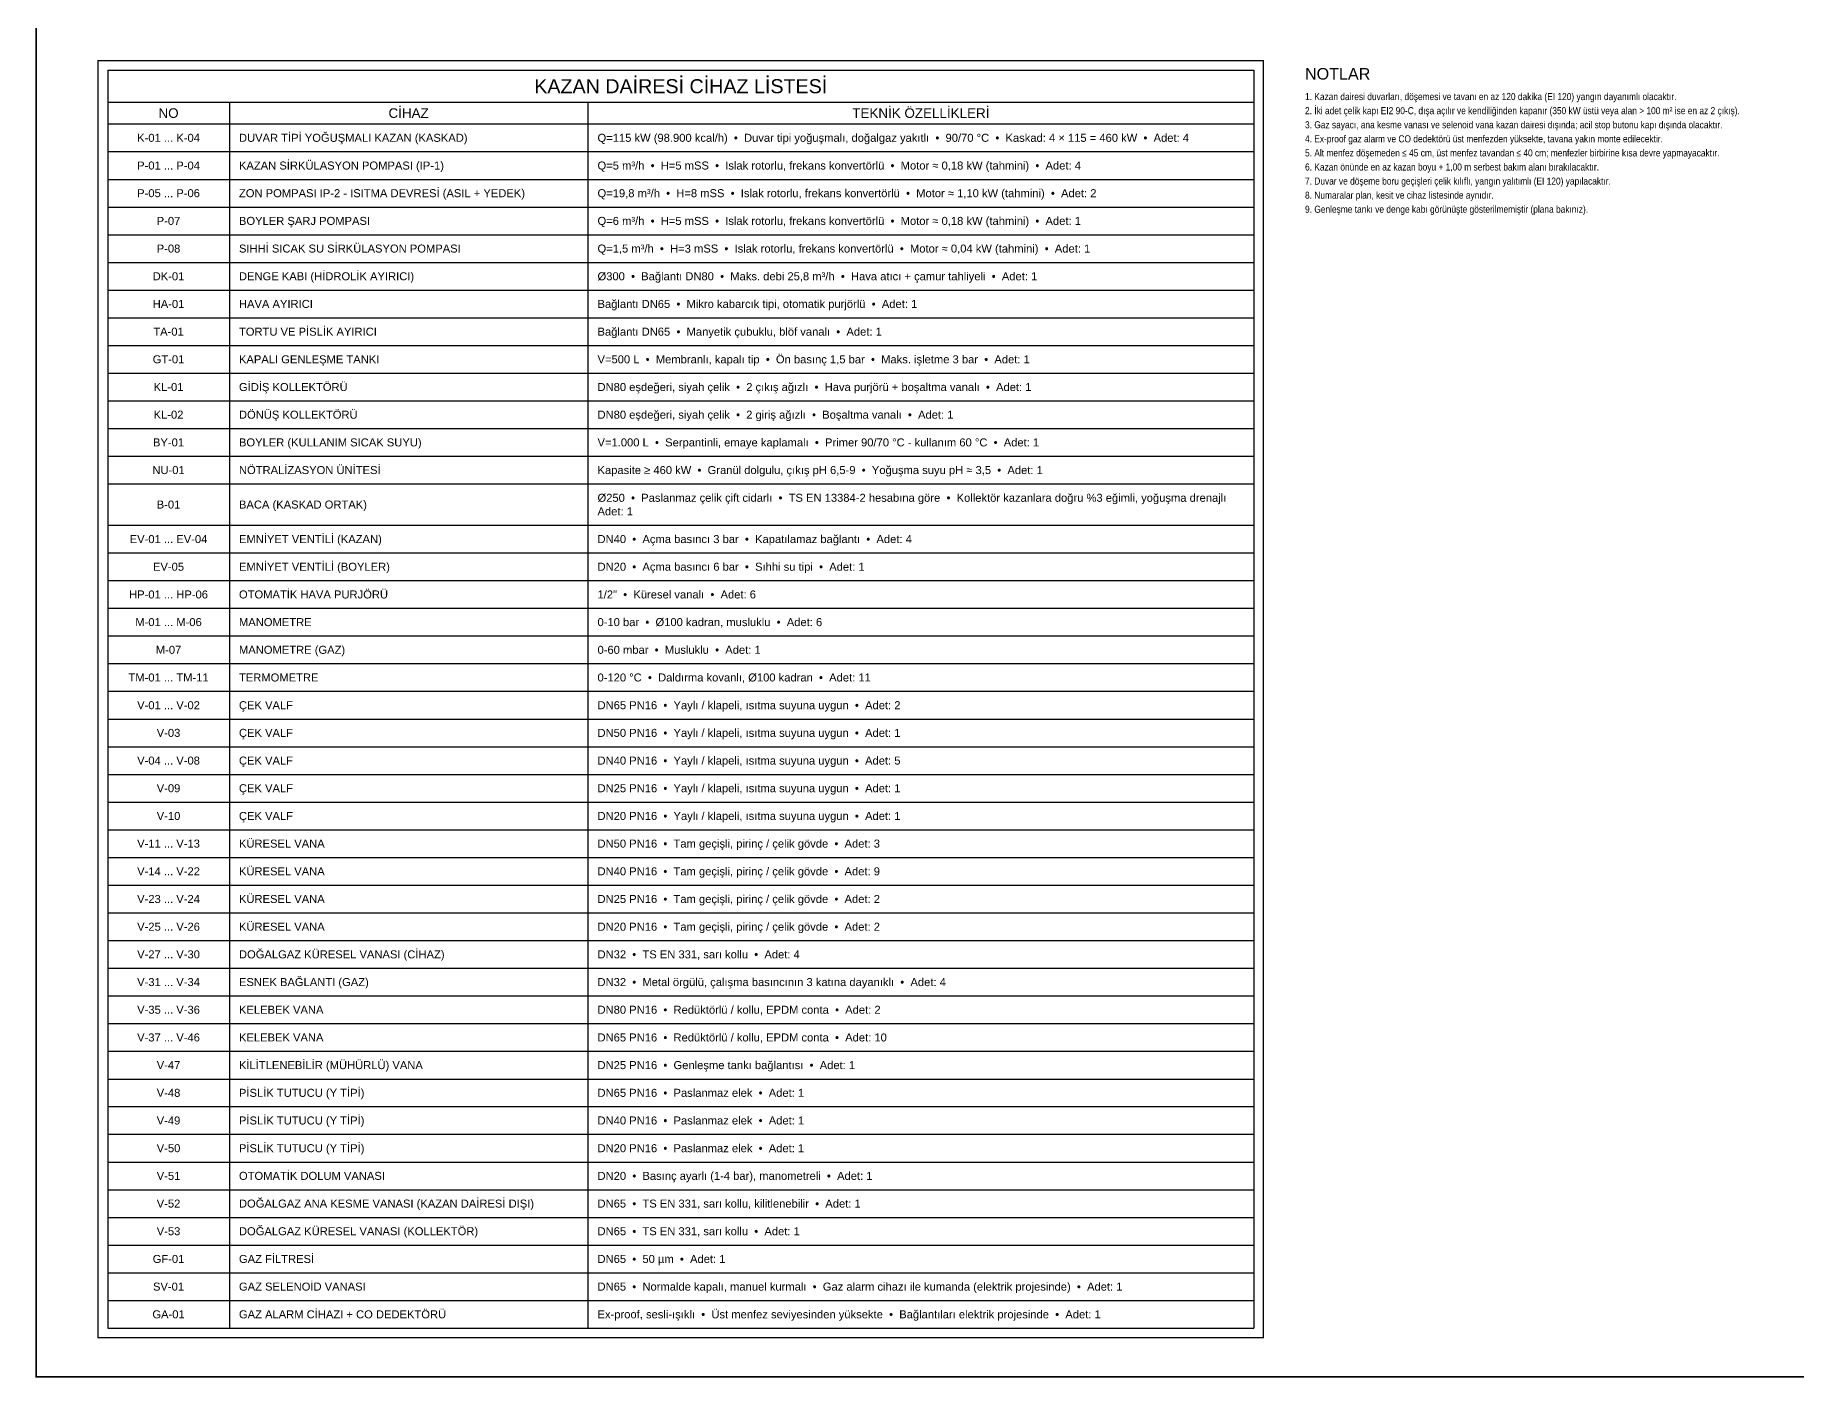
# Model space of a CAD drawing. Header units: centimetres. Extents: x -2 to 4293, y -2 to 3863.
# Drawn here: x -2 to 2750, y -2 to 2096 of the extents above; entities that cross this region are included whole.
import ezdxf
from ezdxf.enums import TextEntityAlignment as Align

# ---------------------------------------------------------------- set-up
doc = ezdxf.new("R2010")
doc.units = ezdxf.units.CM
for name, color, linetype in [('ROTAS-HESAP-BASLIK', 2, 'Continuous'), ('ROTAS-HESAP-CERCEVE', 4, 'Continuous'), ('ROTAS-HESAP-CIZGI', 1, 'Continuous'), ('ROTAS-HESAP-YAZI', 7, 'Continuous'), ('ROTAS-ISITMA-BASLIK', 5, 'Continuous'), ('ROTAS-ISITMA-YAZI', 7, 'Continuous'), ('ROTAS-PAFTA', 7, 'Continuous')]:
    doc.layers.add(name, color=color, linetype=linetype)
doc.styles.add('ROTAS', font='arial.ttf')

msp = doc.modelspace()

# ---------------------------------------------------------------- linework, layer by layer
at = {"layer": 'ROTAS-HESAP-CERCEVE', "ltscale": 8, "const_width": 2}
msp.add_lwpolyline([(96.7, 61), (1916.7, 61), (1916.7, 2056), (96.7, 2056)], close=True, dxfattribs=at)
at = {"layer": 'ROTAS-HESAP-CIZGI', "ltscale": 8}
for p, q in [((111.7, 2041), (1901.7, 2041)), ((111.7, 2041), (111.7, 76)), ((1901.7, 2041), (1901.7, 76)), ((111.7, 1991), (1901.7, 1991)), ((301.7, 1991), (301.7, 76)), ((861.7, 1991), (861.7, 76)), ((111.7, 1957), (1901.7, 1957)), ((111.7, 1913.8), (1901.7, 1913.8)), ((111.7, 1870.5), (1901.7, 1870.5)), ((111.7, 1827.2), (1901.7, 1827.2)), ((111.7, 1784), (1901.7, 1784)), ((111.7, 1740.8), (1901.7, 1740.8)), ((111.7, 1697.5), (1901.7, 1697.5)), ((111.7, 1654.2), (1901.7, 1654.2)), ((111.7, 1611), (1901.7, 1611)), ((111.7, 1567.8), (1901.7, 1567.8)), ((111.7, 1524.5), (1901.7, 1524.5)), ((111.7, 1481.2), (1901.7, 1481.2)), ((111.7, 1438), (1901.7, 1438)), ((111.7, 1394.8), (1901.7, 1394.8)), ((111.7, 1330.2), (1901.7, 1330.2)), ((111.7, 1287), (1901.7, 1287)), ((111.7, 1243.8), (1901.7, 1243.8)), ((111.7, 1200.5), (1901.7, 1200.5)), ((111.7, 1157.2), (1901.7, 1157.2)), ((111.7, 1114), (1901.7, 1114)), ((111.7, 1070.8), (1901.7, 1070.8)), ((111.7, 1027.5), (1901.7, 1027.5)), ((111.7, 984.2), (1901.7, 984.2)), ((111.7, 941), (1901.7, 941)), ((111.7, 897.8), (1901.7, 897.8)), ((111.7, 854.5), (1901.7, 854.5)), ((111.7, 811.2), (1901.7, 811.2)), ((111.7, 768), (1901.7, 768)), ((111.7, 724.8), (1901.7, 724.8)), ((111.7, 681.5), (1901.7, 681.5)), ((111.7, 638.2), (1901.7, 638.2)), ((111.7, 595), (1901.7, 595)), ((111.7, 551.8), (1901.7, 551.8)), ((111.7, 508.5), (1901.7, 508.5)), ((111.7, 465.2), (1901.7, 465.2)), ((111.7, 422), (1901.7, 422)), ((111.7, 378.8), (1901.7, 378.8)), ((111.7, 335.5), (1901.7, 335.5)), ((111.7, 292.2), (1901.7, 292.2)), ((111.7, 249), (1901.7, 249)), ((111.7, 205.8), (1901.7, 205.8)), ((111.7, 162.5), (1901.7, 162.5)), ((111.7, 119.2), (1901.7, 119.2)), ((111.7, 76), (1901.7, 76))]:
    msp.add_line(p, q, dxfattribs=at)
at = {"layer": 'ROTAS-PAFTA', "ltscale": 8, "const_width": 3}
msp.add_lwpolyline([(0, 0), (4291.7, 0), (4291.7, 3861), (0, 3861)], close=True, dxfattribs=at)

# ---------------------------------------------------------------- texts
at = {"layer": 'ROTAS-HESAP-BASLIK', "ltscale": 8, "style": 'ROTAS'}
for s, height, p in [('KAZAN DAİRESİ CİHAZ LİSTESİ', 22, (1006.7, 2016)), ('NO', 15, (206.7, 1974)), ('CİHAZ', 15, (581.7, 1974)), ('TEKNİK ÖZELLİKLERİ', 15, (1381.7, 1974))]:
    msp.add_text(s, height=height, dxfattribs=at).set_placement(p, align=Align.MIDDLE_CENTER)
at = {"layer": 'ROTAS-HESAP-YAZI', "ltscale": 8, "style": 'ROTAS'}
for s, p in [('K-01 ... K-04', (206.7, 1935.4)), ('P-01 ... P-04', (206.7, 1892.1)), ('P-05 ... P-06', (206.7, 1848.9)), ('P-07', (206.7, 1805.6)), ('P-08', (206.7, 1762.4)), ('DK-01', (206.7, 1719.1)), ('HA-01', (206.7, 1675.9)), ('TA-01', (206.7, 1632.6)), ('GT-01', (206.7, 1589.4)), ('KL-01', (206.7, 1546.1)), ('KL-02', (206.7, 1502.9)), ('BY-01', (206.7, 1459.6)), ('NU-01', (206.7, 1416.4)), ('B-01', (206.7, 1362.5)), ('EV-01 ... EV-04', (206.7, 1308.6)), ('EV-05', (206.7, 1265.4)), ('HP-01 ... HP-06', (206.7, 1222.1)), ('M-01 ... M-06', (206.7, 1178.9)), ('M-07', (206.7, 1135.6)), ('TM-01 ... TM-11', (206.7, 1092.4)), ('V-01 ... V-02', (206.7, 1049.1)), ('V-03', (206.7, 1005.9)), ('V-04 ... V-08', (206.7, 962.6)), ('V-09', (206.7, 919.4)), ('V-10', (206.7, 876.1)), ('V-11 ... V-13', (206.7, 832.9)), ('V-14 ... V-22', (206.7, 789.6)), ('V-23 ... V-24', (206.7, 746.4)), ('V-25 ... V-26', (206.7, 703.1)), ('V-27 ... V-30', (206.7, 659.9)), ('V-31 ... V-34', (206.7, 616.6)), ('V-35 ... V-36', (206.7, 573.4)), ('V-37 ... V-46', (206.7, 530.1)), ('V-47', (206.7, 486.9)), ('V-48', (206.7, 443.6)), ('V-49', (206.7, 400.4)), ('V-50', (206.7, 357.1)), ('V-51', (206.7, 313.9)), ('V-52', (206.7, 270.6)), ('V-53', (206.7, 227.4)), ('GF-01', (206.7, 184.1)), ('SV-01', (206.7, 140.9)), ('GA-01', (206.7, 97.6))]:
    msp.add_text(s, height=12.5, dxfattribs=at).set_placement(p, align=Align.MIDDLE_CENTER)
for s, p in [('DUVAR TİPİ YOĞUŞMALI KAZAN (KASKAD)', (316.7, 1935.4)), ('Q=115 kW (98.900 kcal/h)  •  Duvar tipi yoğuşmalı, doğalgaz yakıtlı  •  90/70 °C  •  Kaskad: 4 × 115 = 460 kW  •  Adet: 4', (876.7, 1935.4)), ('KAZAN SİRKÜLASYON POMPASI (IP-1)', (316.7, 1892.1)), ('Q=5 m³/h  •  H=5 mSS  •  Islak rotorlu, frekans konvertörlü  •  Motor ≈ 0,18 kW (tahmini)  •  Adet: 4', (876.7, 1892.1)), ('ZON POMPASI IP-2 - ISITMA DEVRESİ (ASIL + YEDEK)', (316.7, 1848.9)), ('Q=19,8 m³/h  •  H=8 mSS  •  Islak rotorlu, frekans konvertörlü  •  Motor ≈ 1,10 kW (tahmini)  •  Adet: 2', (876.7, 1848.9)), ('BOYLER ŞARJ POMPASI', (316.7, 1805.6)), ('Q=6 m³/h  •  H=5 mSS  •  Islak rotorlu, frekans konvertörlü  •  Motor ≈ 0,18 kW (tahmini)  •  Adet: 1', (876.7, 1805.6)), ('SIHHİ SICAK SU SİRKÜLASYON POMPASI', (316.7, 1762.4)), ('Q=1,5 m³/h  •  H=3 mSS  •  Islak rotorlu, frekans konvertörlü  •  Motor ≈ 0,04 kW (tahmini)  •  Adet: 1', (876.7, 1762.4)), ('DENGE KABI (HİDROLİK AYIRICI)', (316.7, 1719.1)), ('Ø300  •  Bağlantı DN80  •  Maks. debi 25,8 m³/h  •  Hava atıcı + çamur tahliyeli  •  Adet: 1', (876.7, 1719.1)), ('HAVA AYIRICI', (316.7, 1675.9)), ('Bağlantı DN65  •  Mikro kabarcık tipi, otomatik purjörlü  •  Adet: 1', (876.7, 1675.9)), ('TORTU VE PİSLİK AYIRICI', (316.7, 1632.6)), ('Bağlantı DN65  •  Manyetik çubuklu, blöf vanalı  •  Adet: 1', (876.7, 1632.6)), ('KAPALI GENLEŞME TANKI', (316.7, 1589.4)), ('V=500 L  •  Membranlı, kapalı tip  •  Ön basınç 1,5 bar  •  Maks. işletme 3 bar  •  Adet: 1', (876.7, 1589.4)), ('GİDİŞ KOLLEKTÖRÜ', (316.7, 1546.1)), ('DN80 eşdeğeri, siyah çelik  •  2 çıkış ağızlı  •  Hava purjörü + boşaltma vanalı  •  Adet: 1', (876.7, 1546.1)), ('DÖNÜŞ KOLLEKTÖRÜ', (316.7, 1502.9)), ('DN80 eşdeğeri, siyah çelik  •  2 giriş ağızlı  •  Boşaltma vanalı  •  Adet: 1', (876.7, 1502.9)), ('BOYLER (KULLANIM SICAK SUYU)', (316.7, 1459.6)), ('V=1.000 L  •  Serpantinli, emaye kaplamalı  •  Primer 90/70 °C - kullanım 60 °C  •  Adet: 1', (876.7, 1459.6)), ('NÖTRALİZASYON ÜNİTESİ', (316.7, 1416.4)), ('Kapasite ≥ 460 kW  •  Granül dolgulu, çıkış pH 6,5-9  •  Yoğuşma suyu pH ≈ 3,5  •  Adet: 1', (876.7, 1416.4)), ('Ø250  •  Paslanmaz çelik çift cidarlı  •  TS EN 13384-2 hesabına göre  •  Kollektör kazanlara doğru %3 eğimli, yoğuşma drenajlı', (876.7, 1373.1)), ('BACA (KASKAD ORTAK)', (316.7, 1362.5)), ('Adet: 1', (876.7, 1351.9)), ('EMNİYET VENTİLİ (KAZAN)', (316.7, 1308.6)), ('DN40  •  Açma basıncı 3 bar  •  Kapatılamaz bağlantı  •  Adet: 4', (876.7, 1308.6)), ('EMNİYET VENTİLİ (BOYLER)', (316.7, 1265.4)), ('DN20  •  Açma basıncı 6 bar  •  Sıhhi su tipi  •  Adet: 1', (876.7, 1265.4)), ('OTOMATİK HAVA PURJÖRÜ', (316.7, 1222.1)), ('1/2"  •  Küresel vanalı  •  Adet: 6', (876.7, 1222.1)), ('MANOMETRE', (316.7, 1178.9)), ('0-10 bar  •  Ø100 kadran, musluklu  •  Adet: 6', (876.7, 1178.9)), ('MANOMETRE (GAZ)', (316.7, 1135.6)), ('0-60 mbar  •  Musluklu  •  Adet: 1', (876.7, 1135.6)), ('TERMOMETRE', (316.7, 1092.4)), ('0-120 °C  •  Daldırma kovanlı, Ø100 kadran  •  Adet: 11', (876.7, 1092.4)), ('ÇEK VALF', (316.7, 1049.1)), ('DN65 PN16  •  Yaylı / klapeli, ısıtma suyuna uygun  •  Adet: 2', (876.7, 1049.1)), ('ÇEK VALF', (316.7, 1005.9)), ('DN50 PN16  •  Yaylı / klapeli, ısıtma suyuna uygun  •  Adet: 1', (876.7, 1005.9)), ('ÇEK VALF', (316.7, 962.6)), ('DN40 PN16  •  Yaylı / klapeli, ısıtma suyuna uygun  •  Adet: 5', (876.7, 962.6)), ('ÇEK VALF', (316.7, 919.4)), ('DN25 PN16  •  Yaylı / klapeli, ısıtma suyuna uygun  •  Adet: 1', (876.7, 919.4)), ('ÇEK VALF', (316.7, 876.1)), ('DN20 PN16  •  Yaylı / klapeli, ısıtma suyuna uygun  •  Adet: 1', (876.7, 876.1)), ('KÜRESEL VANA', (316.7, 832.9)), ('DN50 PN16  •  Tam geçişli, pirinç / çelik gövde  •  Adet: 3', (876.7, 832.9)), ('KÜRESEL VANA', (316.7, 789.6)), ('DN40 PN16  •  Tam geçişli, pirinç / çelik gövde  •  Adet: 9', (876.7, 789.6)), ('KÜRESEL VANA', (316.7, 746.4)), ('DN25 PN16  •  Tam geçişli, pirinç / çelik gövde  •  Adet: 2', (876.7, 746.4)), ('KÜRESEL VANA', (316.7, 703.1)), ('DN20 PN16  •  Tam geçişli, pirinç / çelik gövde  •  Adet: 2', (876.7, 703.1)), ('DOĞALGAZ KÜRESEL VANASI (CİHAZ)', (316.7, 659.9)), ('DN32  •  TS EN 331, sarı kollu  •  Adet: 4', (876.7, 659.9)), ('ESNEK BAĞLANTI (GAZ)', (316.7, 616.6)), ('DN32  •  Metal örgülü, çalışma basıncının 3 katına dayanıklı  •  Adet: 4', (876.7, 616.6)), ('KELEBEK VANA', (316.7, 573.4)), ('DN80 PN16  •  Redüktörlü / kollu, EPDM conta  •  Adet: 2', (876.7, 573.4)), ('KELEBEK VANA', (316.7, 530.1)), ('DN65 PN16  •  Redüktörlü / kollu, EPDM conta  •  Adet: 10', (876.7, 530.1)), ('KİLİTLENEBİLİR (MÜHÜRLÜ) VANA', (316.7, 486.9)), ('DN25 PN16  •  Genleşme tankı bağlantısı  •  Adet: 1', (876.7, 486.9)), ('PİSLİK TUTUCU (Y TİPİ)', (316.7, 443.6)), ('DN65 PN16  •  Paslanmaz elek  •  Adet: 1', (876.7, 443.6)), ('PİSLİK TUTUCU (Y TİPİ)', (316.7, 400.4)), ('DN40 PN16  •  Paslanmaz elek  •  Adet: 1', (876.7, 400.4)), ('PİSLİK TUTUCU (Y TİPİ)', (316.7, 357.1)), ('DN20 PN16  •  Paslanmaz elek  •  Adet: 1', (876.7, 357.1)), ('OTOMATİK DOLUM VANASI', (316.7, 313.9)), ('DN20  •  Basınç ayarlı (1-4 bar), manometreli  •  Adet: 1', (876.7, 313.9)), ('DOĞALGAZ ANA KESME VANASI (KAZAN DAİRESİ DIŞI)', (316.7, 270.6)), ('DN65  •  TS EN 331, sarı kollu, kilitlenebilir  •  Adet: 1', (876.7, 270.6)), ('DOĞALGAZ KÜRESEL VANASI (KOLLEKTÖR)', (316.7, 227.4)), ('DN65  •  TS EN 331, sarı kollu  •  Adet: 1', (876.7, 227.4)), ('GAZ FİLTRESİ', (316.7, 184.1)), ('DN65  •  50 µm  •  Adet: 1', (876.7, 184.1)), ('GAZ SELENOİD VANASI', (316.7, 140.9)), ('DN65  •  Normalde kapalı, manuel kurmalı  •  Gaz alarm cihazı ile kumanda (elektrik projesinde)  •  Adet: 1', (876.7, 140.9)), ('GAZ ALARM CİHAZI + CO DEDEKTÖRÜ', (316.7, 97.6)), ('Ex-proof, sesli-ışıklı  •  Üst menfez seviyesinden yüksekte  •  Bağlantıları elektrik projesinde  •  Adet: 1', (876.7, 97.6))]:
    msp.add_text(s, height=12.5, dxfattribs=at).set_placement(p, align=Align.MIDDLE_LEFT)
at = {"layer": 'ROTAS-ISITMA-BASLIK', "ltscale": 8, "style": 'ROTAS'}
msp.add_text('NOTLAR', height=18, dxfattribs=at).set_placement((1981.7, 2021), align=Align.BOTTOM_LEFT)
at = {"layer": 'ROTAS-ISITMA-YAZI', "ltscale": 8, "style": 'ROTAS', "width": 0.85}
for s, p in [('2. İki adet çelik kapı EI2 90-C, dışa açılır ve kendiliğinden kapanır (350 kW üstü veya alan > 100 m² ise en az 2 çıkış).', (1981.7, 1969)), ('1. Kazan dairesi duvarları, döşemesi ve tavanı en az 120 dakika (EI 120) yangın dayanımlı olacaktır.', (1981.7, 1991)), ('3. Gaz sayacı, ana kesme vanası ve selenoid vana kazan dairesi dışında; acil stop butonu kapı dışında olacaktır.', (1981.7, 1947)), ('4. Ex-proof gaz alarm ve CO dedektörü üst menfezden yüksekte, tavana yakın monte edilecektir.', (1981.7, 1925)), ('5. Alt menfez döşemeden ≤ 45 cm, üst menfez tavandan ≤ 40 cm; menfezler birbirine kısa devre yapmayacaktır.', (1981.7, 1903)), ('6. Kazan önünde en az kazan boyu + 1,00 m serbest bakım alanı bırakılacaktır.', (1981.7, 1881)), ('7. Duvar ve döşeme boru geçişleri çelik kılıflı, yangın yalıtımlı (EI 120) yapılacaktır.', (1981.7, 1859)), ('8. Numaralar plan, kesit ve cihaz listesinde aynıdır.', (1981.7, 1837)), ('9. Genleşme tankı ve denge kabı görünüşte gösterilmemiştir (plana bakınız).', (1981.7, 1815))]:
    msp.add_text(s, height=11, dxfattribs=at).set_placement(p, align=Align.BOTTOM_LEFT)

doc.saveas('drawing.dxf')
